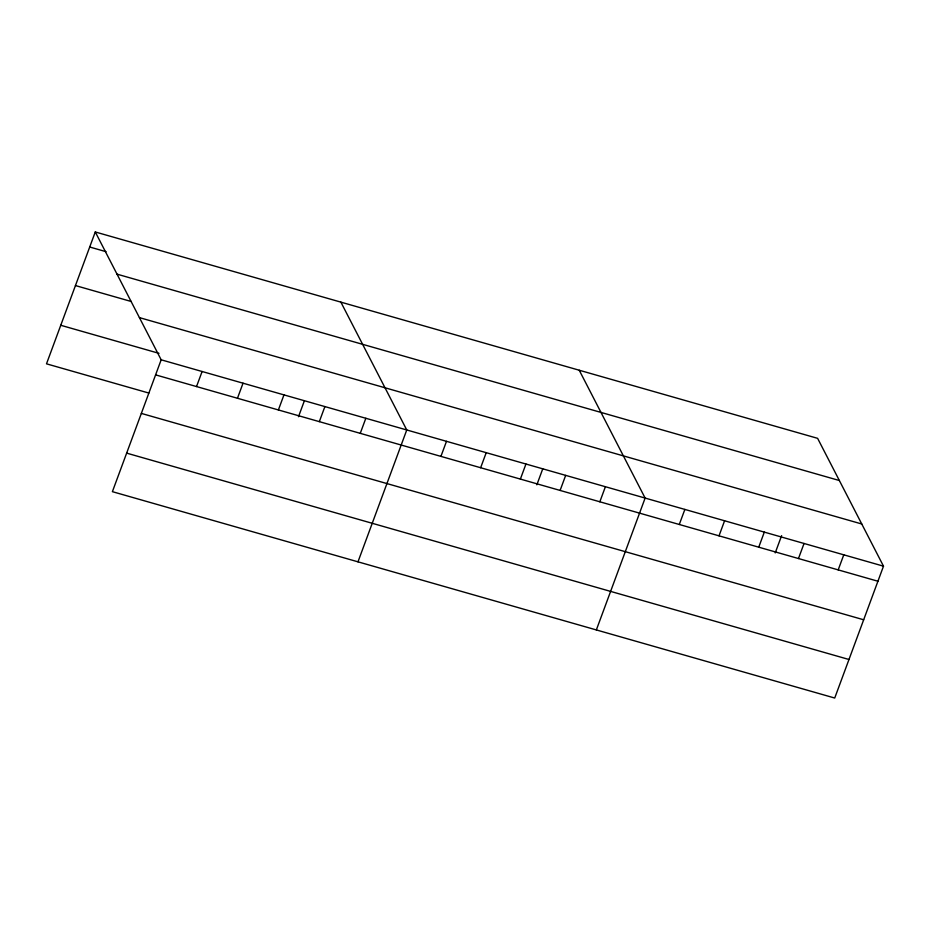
<?xml version="1.0" encoding="UTF-8"?>
<svg xmlns="http://www.w3.org/2000/svg" width="930" height="930" viewBox="0 0 930 930"><rect width="100%" height="100%" fill="white"/><g stroke="black" fill="none" stroke-linecap="round" stroke-linejoin="round"><path stroke-width="1.4" d="M95.278 231.965L161.169 359.805L112.391 491.668L834.721 698.035L883.5 566.172L817.61 438.332L95.278 231.965L46.5 363.828L148.835 393.053M196.532 386.555L202.101 371.5M237.464 398.249L243.032 383.195M278.396 409.944L283.964 394.89M298.483 416.71L304.389 400.76M319.327 421.639L324.896 406.584M360.259 433.334L365.827 418.279M357.98 561.836L406.759 429.974L340.868 302.122M440.925 456.386L446.493 441.32M480.647 467.732L486.216 452.678M520.382 479.078L525.95 464.024M536.854 484.809L542.748 468.86M560.104 490.436L565.673 475.381M599.838 501.781L605.407 486.727M596.351 629.936L645.129 498.073L579.239 370.233M679.284 524.485L684.864 509.431M719.018 535.831L724.586 520.777M758.74 547.189L764.321 532.123M775.225 552.908L781.619 535.634M798.475 558.535L804.043 543.48M838.197 569.881L843.777 554.826M89.71 247.02L106.078 251.693M117.017 274.152L839.348 480.519M75.446 285.568L131.386 301.541M139.43 317.618L861.761 523.985M60.764 325.279L158.995 353.342M161.169 359.805L883.5 566.172M155.601 374.871L877.932 581.238M141.337 413.408L863.668 619.775M126.654 453.131L848.985 659.498"/></g></svg>
